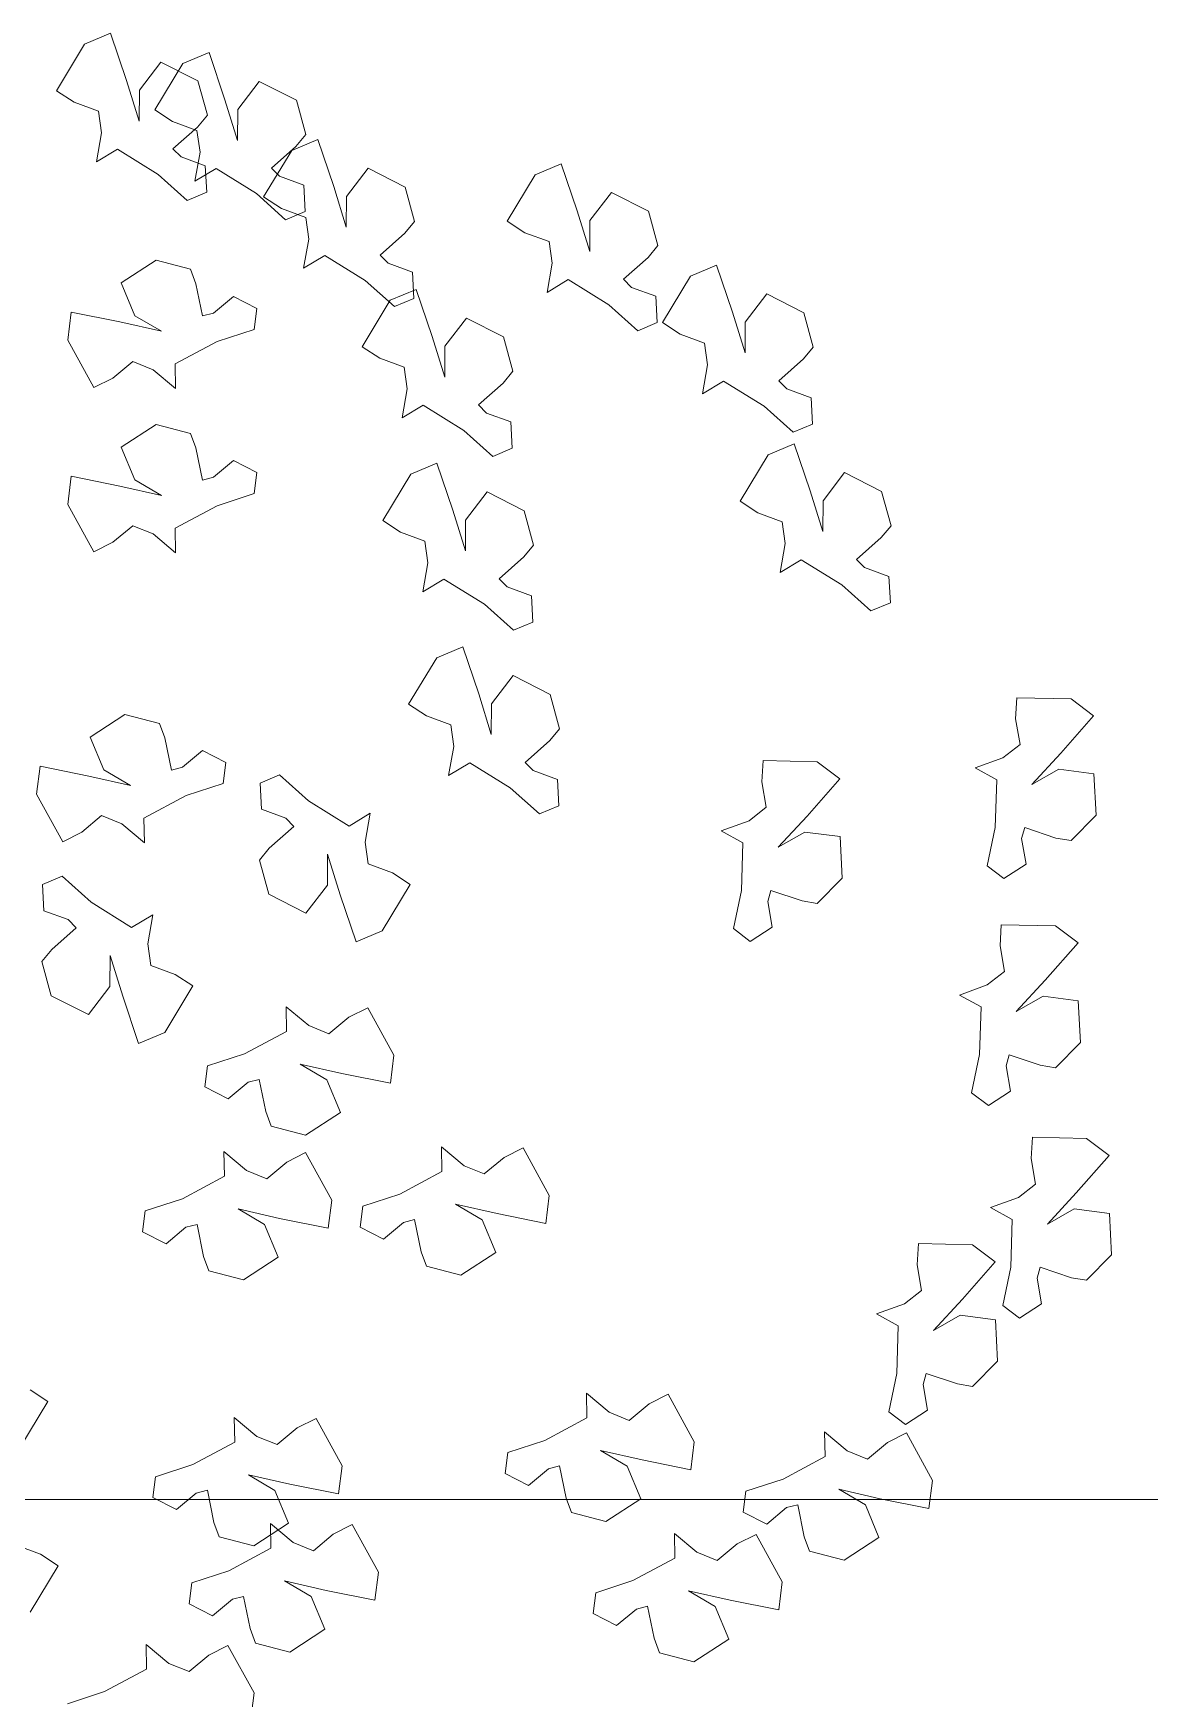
# Model space of a CAD drawing. Header units: millimetres. Extents: x 2016.56 to 2021.8, y 13721.83 to 13722.48.
# Drawn here: x 2017.852 to 2017.8577, y 13722.04993 to 13722.05842 of the extents above; entities that cross this region are included whole.
import ezdxf

# ---------------------------------------------------------------- set-up
doc = ezdxf.new("R2010")
doc.units = ezdxf.units.MM
doc.layers.get('0').update_dxf_attribs({"lineweight": 20})
doc.layers.add('DH', color=7, linetype='Continuous', lineweight=20)

msp = doc.modelspace()

# ---------------------------------------------------------------- linework, layer by layer
for p, q in [((2017.8522659, 13722.0583652), (2017.8521227, 13722.0581286)), ((2017.8523988, 13722.0584212), (2017.8522659, 13722.0583652)), ((2017.8524797, 13722.0581812), (2017.8523988, 13722.0584212)), ((2017.8526548, 13722.0582747), (2017.8525453, 13722.0581311)), ((2017.8527676, 13722.0582668), (2017.8526245, 13722.0580302)), ((2017.8528442, 13722.0581785), (2017.8526548, 13722.0582747)), ((2017.8529006, 13722.0583228), (2017.8527676, 13722.0582668)), ((2017.8529815, 13722.0580827), (2017.8529006, 13722.0583228)), ((2017.8525442, 13722.0579737), (2017.8524797, 13722.0581812)), ((2017.8528922, 13722.0580036), (2017.8528442, 13722.0581785)), ((2017.8531566, 13722.0581762), (2017.853047, 13722.0580327)), ((2017.8533459, 13722.0580801), (2017.8531566, 13722.0581762)), ((2017.8521227, 13722.0581286), (2017.8522133, 13722.0580694)), ((2017.8525453, 13722.0581311), (2017.8525442, 13722.0579737)), ((2017.8522133, 13722.0580694), (2017.8523373, 13722.0580238)), ((2017.8523373, 13722.0580238), (2017.8523528, 13722.0579132)), ((2017.8526245, 13722.0580302), (2017.852715, 13722.057971)), ((2017.8528422, 13722.057943), (2017.8528922, 13722.0580036)), ((2017.8530459, 13722.0578752), (2017.8529815, 13722.0580827)), ((2017.853047, 13722.0580327), (2017.8530459, 13722.0578752)), ((2017.853394, 13722.0579052), (2017.8533459, 13722.0580801)), ((2017.852715, 13722.057971), (2017.852839, 13722.0579254)), ((2017.8527167, 13722.0578319), (2017.8528422, 13722.057943)), ((2017.852839, 13722.0579254), (2017.8528546, 13722.0578148)), ((2017.8523528, 13722.0579132), (2017.8523267, 13722.057765)), ((2017.8532185, 13722.0577335), (2017.8533439, 13722.0578446)), ((2017.853455, 13722.0578793), (2017.8533221, 13722.0578234)), ((2017.8533439, 13722.0578446), (2017.853394, 13722.0579052)), ((2017.853536, 13722.0576393), (2017.853455, 13722.0578793)), ((2017.8523267, 13722.057765), (2017.8524346, 13722.0578301)), ((2017.8524346, 13722.0578301), (2017.8526411, 13722.0577018)), ((2017.8527576, 13722.0577903), (2017.8527167, 13722.0578319)), ((2017.8528816, 13722.0577447), (2017.8527576, 13722.0577903)), ((2017.8528546, 13722.0578148), (2017.8528285, 13722.0576665)), ((2017.8533221, 13722.0578234), (2017.853179, 13722.0575868)), ((2017.8546961, 13722.0577561), (2017.8545632, 13722.0577001)), ((2017.854777, 13722.057516), (2017.8546961, 13722.0577561)), ((2017.8526411, 13722.0577018), (2017.8527892, 13722.057569)), ((2017.8528285, 13722.0576665), (2017.8529364, 13722.0577317)), ((2017.8528886, 13722.0576108), (2017.8528816, 13722.0577447)), ((2017.8529364, 13722.0577317), (2017.8531429, 13722.0576034)), ((2017.8532594, 13722.0576919), (2017.8532185, 13722.0577335)), ((2017.8533834, 13722.0576463), (2017.8532594, 13722.0576919)), ((2017.8537111, 13722.0577328), (2017.8536015, 13722.0575893)), ((2017.8539004, 13722.0576367), (2017.8537111, 13722.0577328)), ((2017.8545632, 13722.0577001), (2017.85442, 13722.0574635)), ((2017.8527892, 13722.057569), (2017.8528886, 13722.0576108)), ((2017.8531429, 13722.0576034), (2017.853291, 13722.0574706)), ((2017.853179, 13722.0575868), (2017.8532695, 13722.0575275)), ((2017.8533904, 13722.0575124), (2017.8533834, 13722.0576463)), ((2017.8536004, 13722.0574318), (2017.853536, 13722.0576393)), ((2017.8536015, 13722.0575893), (2017.8536004, 13722.0574318)), ((2017.8539485, 13722.0574617), (2017.8539004, 13722.0576367)), ((2017.8549522, 13722.0576095), (2017.8548426, 13722.057466)), ((2017.8551415, 13722.0575134), (2017.8549522, 13722.0576095)), ((2017.8532695, 13722.0575275), (2017.8533935, 13722.0574819)), ((2017.853291, 13722.0574706), (2017.8533904, 13722.0575124)), ((2017.8548415, 13722.0573085), (2017.854777, 13722.057516)), ((2017.8551896, 13722.0573384), (2017.8551415, 13722.0575134)), ((2017.8533935, 13722.0574819), (2017.8534091, 13722.0573714)), ((2017.8538984, 13722.0574012), (2017.8539485, 13722.0574617)), ((2017.85442, 13722.0574635), (2017.8545106, 13722.0574042)), ((2017.8548426, 13722.057466), (2017.8548415, 13722.0573085)), ((2017.8534091, 13722.0573714), (2017.853383, 13722.0572231)), ((2017.853773, 13722.05729), (2017.8538984, 13722.0574012)), ((2017.8545106, 13722.0574042), (2017.8546346, 13722.0573587)), ((2017.8546346, 13722.0573587), (2017.8546501, 13722.0572481)), ((2017.8551395, 13722.0572779), (2017.8551896, 13722.0573384)), ((2017.8526307, 13722.0572635), (2017.8524528, 13722.0571476)), ((2017.8528063, 13722.0572176), (2017.8526307, 13722.0572635)), ((2017.853383, 13722.0572231), (2017.8534909, 13722.0572883)), ((2017.8534909, 13722.0572883), (2017.8536974, 13722.0571599)), ((2017.8538139, 13722.0572485), (2017.853773, 13722.05729)), ((2017.8539379, 13722.0572029), (2017.8538139, 13722.0572485)), ((2017.8546501, 13722.0572481), (2017.854624, 13722.0570998)), ((2017.8550141, 13722.0571667), (2017.8551395, 13722.0572779)), ((2017.8554882, 13722.0572385), (2017.8553552, 13722.0571825)), ((2017.8555691, 13722.0569985), (2017.8554882, 13722.0572385)), ((2017.8528337, 13722.057144), (2017.8528063, 13722.0572176)), ((2017.8536974, 13722.0571599), (2017.8538455, 13722.0570271)), ((2017.8539448, 13722.057069), (2017.8539379, 13722.0572029)), ((2017.854624, 13722.0570998), (2017.854732, 13722.057165)), ((2017.854732, 13722.057165), (2017.8549385, 13722.0570366)), ((2017.855055, 13722.0571252), (2017.8550141, 13722.0571667)), ((2017.8553552, 13722.0571825), (2017.8552121, 13722.0569459)), ((2017.8524528, 13722.0571476), (2017.8525223, 13722.0569809)), ((2017.8528672, 13722.0569798), (2017.8528337, 13722.057144)), ((2017.8530251, 13722.0570791), (2017.8529237, 13722.0569945)), ((2017.8531446, 13722.0570181), (2017.8530251, 13722.0570791)), ((2017.8539568, 13722.0571152), (2017.8538239, 13722.0570592)), ((2017.8538455, 13722.0570271), (2017.8539448, 13722.057069)), ((2017.8540377, 13722.0568752), (2017.8539568, 13722.0571152)), ((2017.855179, 13722.0570796), (2017.855055, 13722.0571252)), ((2017.8551859, 13722.0569457), (2017.855179, 13722.0570796)), ((2017.8557442, 13722.057092), (2017.8556346, 13722.0569485)), ((2017.8559336, 13722.0569959), (2017.8557442, 13722.057092)), ((2017.8521979, 13722.0569991), (2017.8521799, 13722.056856)), ((2017.8524462, 13722.0569492), (2017.8521979, 13722.0569991)), ((2017.8529237, 13722.0569945), (2017.8528672, 13722.0569798)), ((2017.8531311, 13722.0569112), (2017.8531446, 13722.0570181)), ((2017.8538239, 13722.0570592), (2017.8536807, 13722.0568226)), ((2017.8549385, 13722.0570366), (2017.8550866, 13722.0569038)), ((2017.8556336, 13722.056791), (2017.8555691, 13722.0569985)), ((2017.8559816, 13722.0568209), (2017.8559336, 13722.0569959)), ((2017.8526581, 13722.0569013), (2017.8524462, 13722.0569492)), ((2017.8525223, 13722.0569809), (2017.8526581, 13722.0569013)), ((2017.8529421, 13722.0568493), (2017.8531311, 13722.0569112)), ((2017.8542128, 13722.0569687), (2017.8541033, 13722.0568252)), ((2017.8544022, 13722.0568726), (2017.8542128, 13722.0569687)), ((2017.8550866, 13722.0569038), (2017.8551859, 13722.0569457)), ((2017.8552121, 13722.0569459), (2017.8553027, 13722.0568867)), ((2017.8556346, 13722.0569485), (2017.8556336, 13722.056791)), ((2017.8521799, 13722.056856), (2017.8523132, 13722.0566137)), ((2017.8527277, 13722.0567346), (2017.8529421, 13722.0568493)), ((2017.8536807, 13722.0568226), (2017.8537713, 13722.0567634)), ((2017.8541022, 13722.0566677), (2017.8540377, 13722.0568752)), ((2017.8541033, 13722.0568252), (2017.8541022, 13722.0566677)), ((2017.8544502, 13722.0566976), (2017.8544022, 13722.0568726)), ((2017.8553027, 13722.0568867), (2017.8554267, 13722.0568411)), ((2017.8554267, 13722.0568411), (2017.8554422, 13722.0567306)), ((2017.8559316, 13722.0567604), (2017.8559816, 13722.0568209)), ((2017.8524098, 13722.0566626), (2017.8525113, 13722.0567472)), ((2017.8525113, 13722.0567472), (2017.8526148, 13722.0567053)), ((2017.8527301, 13722.0566086), (2017.8527277, 13722.0567346)), ((2017.8537713, 13722.0567634), (2017.8538953, 13722.0567178)), ((2017.8554422, 13722.0567306), (2017.8554161, 13722.0565823)), ((2017.8558061, 13722.0566492), (2017.8559316, 13722.0567604)), ((2017.8523132, 13722.0566137), (2017.8524098, 13722.0566626)), ((2017.8526148, 13722.0567053), (2017.8527301, 13722.0566086)), ((2017.8538953, 13722.0567178), (2017.8539108, 13722.0566073)), ((2017.8544002, 13722.0566371), (2017.8544502, 13722.0566976)), ((2017.8554161, 13722.0565823), (2017.855524, 13722.0566475)), ((2017.855524, 13722.0566475), (2017.8557305, 13722.0565191)), ((2017.855847, 13722.0566077), (2017.8558061, 13722.0566492)), ((2017.8539108, 13722.0566073), (2017.8538847, 13722.056459)), ((2017.8542748, 13722.0565259), (2017.8544002, 13722.0566371)), ((2017.855971, 13722.0565621), (2017.855847, 13722.0566077)), ((2017.855978, 13722.0564282), (2017.855971, 13722.0565621)), ((2017.8538847, 13722.056459), (2017.8539926, 13722.0565242)), ((2017.8539926, 13722.0565242), (2017.8541992, 13722.0563958)), ((2017.8543157, 13722.0564844), (2017.8542748, 13722.0565259)), ((2017.8544397, 13722.0564388), (2017.8543157, 13722.0564844)), ((2017.8557305, 13722.0565191), (2017.8558786, 13722.0563863)), ((2017.8526307, 13722.0564259), (2017.8524528, 13722.0563099)), ((2017.8528063, 13722.05638), (2017.8526307, 13722.0564259)), ((2017.8541992, 13722.0563958), (2017.8543473, 13722.056263)), ((2017.8544466, 13722.0563049), (2017.8544397, 13722.0564388)), ((2017.8558786, 13722.0563863), (2017.855978, 13722.0564282)), ((2017.8524528, 13722.0563099), (2017.8525223, 13722.0561433)), ((2017.8528337, 13722.0563064), (2017.8528063, 13722.05638)), ((2017.8528672, 13722.0561422), (2017.8528337, 13722.0563064)), ((2017.8543473, 13722.056263), (2017.8544466, 13722.0563049)), ((2017.8558845, 13722.0563268), (2017.8557516, 13722.0562708)), ((2017.8559654, 13722.0560868), (2017.8558845, 13722.0563268)), ((2017.8530251, 13722.0562414), (2017.8529237, 13722.0561568)), ((2017.8531446, 13722.0561805), (2017.8530251, 13722.0562414)), ((2017.8540623, 13722.0562284), (2017.8539293, 13722.0561724)), ((2017.8541432, 13722.0559883), (2017.8540623, 13722.0562284)), ((2017.8557516, 13722.0562708), (2017.8556084, 13722.0560342)), ((2017.8521979, 13722.0561615), (2017.8521799, 13722.0560184)), ((2017.8524462, 13722.0561115), (2017.8521979, 13722.0561615)), ((2017.8525223, 13722.0561433), (2017.8526581, 13722.0560636)), ((2017.8529237, 13722.0561568), (2017.8528672, 13722.0561422)), ((2017.8531311, 13722.0560735), (2017.8531446, 13722.0561805)), ((2017.8539293, 13722.0561724), (2017.8537862, 13722.0559358)), ((2017.8561405, 13722.0561803), (2017.856031, 13722.0560367)), ((2017.8563299, 13722.0560841), (2017.8561405, 13722.0561803)), ((2017.8526581, 13722.0560636), (2017.8524462, 13722.0561115)), ((2017.8529421, 13722.0560117), (2017.8531311, 13722.0560735)), ((2017.8543183, 13722.0560818), (2017.8542087, 13722.0559383)), ((2017.8545077, 13722.0559857), (2017.8543183, 13722.0560818)), ((2017.8560299, 13722.0558793), (2017.8559654, 13722.0560868)), ((2017.8563779, 13722.0559092), (2017.8563299, 13722.0560841)), ((2017.8521799, 13722.0560184), (2017.8523132, 13722.0557761)), ((2017.8527277, 13722.055897), (2017.8529421, 13722.0560117)), ((2017.8542076, 13722.0557808), (2017.8541432, 13722.0559883)), ((2017.8545557, 13722.0558108), (2017.8545077, 13722.0559857)), ((2017.8556084, 13722.0560342), (2017.855699, 13722.055975)), ((2017.855699, 13722.055975), (2017.855823, 13722.0559294)), ((2017.856031, 13722.0560367), (2017.8560299, 13722.0558793)), ((2017.8524098, 13722.0558249), (2017.8525113, 13722.0559095)), ((2017.8525113, 13722.0559095), (2017.8526148, 13722.0558677)), ((2017.8527301, 13722.0557709), (2017.8527277, 13722.055897)), ((2017.8537862, 13722.0559358), (2017.8538768, 13722.0558766)), ((2017.8542087, 13722.0559383), (2017.8542076, 13722.0557808)), ((2017.855823, 13722.0559294), (2017.8558385, 13722.0558188)), ((2017.8563279, 13722.0558486), (2017.8563779, 13722.0559092)), ((2017.8523132, 13722.0557761), (2017.8524098, 13722.0558249)), ((2017.8526148, 13722.0558677), (2017.8527301, 13722.0557709)), ((2017.8538768, 13722.0558766), (2017.8540007, 13722.055831)), ((2017.8540007, 13722.055831), (2017.8540163, 13722.0557204)), ((2017.8545057, 13722.0557502), (2017.8545557, 13722.0558108)), ((2017.8558385, 13722.0558188), (2017.8558124, 13722.0556706)), ((2017.8562024, 13722.0557375), (2017.8563279, 13722.0558486)), ((2017.8540163, 13722.0557204), (2017.8539902, 13722.0555721)), ((2017.8543802, 13722.0556391), (2017.8545057, 13722.0557502)), ((2017.8558124, 13722.0556706), (2017.8559203, 13722.0557358)), ((2017.8559203, 13722.0557358), (2017.8561268, 13722.0556074)), ((2017.8562434, 13722.0556959), (2017.8562024, 13722.0557375)), ((2017.8539902, 13722.0555721), (2017.8540981, 13722.0556373)), ((2017.8540981, 13722.0556373), (2017.8543046, 13722.055509)), ((2017.8544211, 13722.0555975), (2017.8543802, 13722.0556391)), ((2017.8563673, 13722.0556504), (2017.8562434, 13722.0556959)), ((2017.8563743, 13722.0555164), (2017.8563673, 13722.0556504)), ((2017.8545451, 13722.0555519), (2017.8544211, 13722.0555975)), ((2017.8545521, 13722.055418), (2017.8545451, 13722.0555519)), ((2017.8561268, 13722.0556074), (2017.856275, 13722.0554746)), ((2017.8543046, 13722.055509), (2017.8544527, 13722.0553762)), ((2017.856275, 13722.0554746), (2017.8563743, 13722.0555164)), ((2017.8544527, 13722.0553762), (2017.8545521, 13722.055418)), ((2017.8541944, 13722.0552918), (2017.8540614, 13722.0552358)), ((2017.8542753, 13722.0550517), (2017.8541944, 13722.0552918)), ((2017.8540614, 13722.0552358), (2017.8539183, 13722.0549992)), ((2017.8544504, 13722.0551452), (2017.8543408, 13722.0550017)), ((2017.8546398, 13722.0550491), (2017.8544504, 13722.0551452)), ((2017.8543397, 13722.0548442), (2017.8542753, 13722.0550517)), ((2017.8546878, 13722.0548742), (2017.8546398, 13722.0550491)), ((2017.8570192, 13722.0550323), (2017.8570132, 13722.0549242)), ((2017.8572957, 13722.0550266), (2017.8570192, 13722.0550323)), ((2017.852472, 13722.0549469), (2017.852294, 13722.0548309)), ((2017.8526475, 13722.054901), (2017.852472, 13722.0549469)), ((2017.8539183, 13722.0549992), (2017.8540089, 13722.0549399)), ((2017.8543408, 13722.0550017), (2017.8543397, 13722.0548442)), ((2017.8574107, 13722.0549395), (2017.8572957, 13722.0550266)), ((2017.8526749, 13722.0548274), (2017.8526475, 13722.054901)), ((2017.8540089, 13722.0549399), (2017.8541329, 13722.0548944)), ((2017.8541329, 13722.0548944), (2017.8541484, 13722.0547838)), ((2017.8546378, 13722.0548136), (2017.8546878, 13722.0548742)), ((2017.8570132, 13722.0549242), (2017.8570358, 13722.0547941)), ((2017.8572433, 13722.0547494), (2017.8574107, 13722.0549395)), ((2017.852294, 13722.0548309), (2017.8523636, 13722.0546643)), ((2017.8527085, 13722.0546632), (2017.8526749, 13722.0548274)), ((2017.8541484, 13722.0547838), (2017.8541223, 13722.0546355)), ((2017.8545123, 13722.0547024), (2017.8546378, 13722.0548136)), ((2017.8570358, 13722.0547941), (2017.8569478, 13722.0547253)), ((2017.8528664, 13722.0547624), (2017.8527649, 13722.0546778)), ((2017.8529858, 13722.0547015), (2017.8528664, 13722.0547624)), ((2017.8529724, 13722.0545945), (2017.8529858, 13722.0547015)), ((2017.8541223, 13722.0546355), (2017.8542302, 13722.0547007)), ((2017.8542302, 13722.0547007), (2017.8544367, 13722.0545724)), ((2017.8545532, 13722.0546609), (2017.8545123, 13722.0547024)), ((2017.8557254, 13722.0547116), (2017.8557194, 13722.0546035)), ((2017.8560019, 13722.0547059), (2017.8557254, 13722.0547116)), ((2017.8561169, 13722.0546188), (2017.8560019, 13722.0547059)), ((2017.8569478, 13722.0547253), (2017.8568063, 13722.0546738)), ((2017.8570958, 13722.0545898), (2017.8572433, 13722.0547494)), ((2017.8520391, 13722.0546825), (2017.8520211, 13722.0545394)), ((2017.8522875, 13722.0546325), (2017.8520391, 13722.0546825)), ((2017.8524994, 13722.0545846), (2017.8522875, 13722.0546325)), ((2017.8523636, 13722.0546643), (2017.8524994, 13722.0545846)), ((2017.8527649, 13722.0546778), (2017.8527085, 13722.0546632)), ((2017.8532602, 13722.0546388), (2017.8531609, 13722.054597)), ((2017.8534083, 13722.054506), (2017.8532602, 13722.0546388)), ((2017.8546772, 13722.0546153), (2017.8545532, 13722.0546609)), ((2017.8546842, 13722.0544814), (2017.8546772, 13722.0546153)), ((2017.8559494, 13722.0544287), (2017.8561169, 13722.0546188)), ((2017.8568063, 13722.0546738), (2017.8569167, 13722.0546129)), ((2017.8569167, 13722.0546129), (2017.8569088, 13722.0543699)), ((2017.8572327, 13722.0546676), (2017.8570958, 13722.0545898)), ((2017.8574118, 13722.0546445), (2017.8572327, 13722.0546676)), ((2017.8574232, 13722.0544324), (2017.8574118, 13722.0546445)), ((2017.8520211, 13722.0545394), (2017.8521545, 13722.0542971)), ((2017.8525689, 13722.054418), (2017.8527833, 13722.0545327)), ((2017.8527833, 13722.0545327), (2017.8529724, 13722.0545945)), ((2017.8531609, 13722.054597), (2017.8531678, 13722.0544631)), ((2017.8544367, 13722.0545724), (2017.8545848, 13722.0544396)), ((2017.8557194, 13722.0546035), (2017.855742, 13722.0544734)), ((2017.8531678, 13722.0544631), (2017.8532918, 13722.0544175)), ((2017.8536148, 13722.0543777), (2017.8534083, 13722.054506)), ((2017.8537228, 13722.0544429), (2017.8536148, 13722.0543777)), ((2017.8536966, 13722.0542946), (2017.8537228, 13722.0544429)), ((2017.8545848, 13722.0544396), (2017.8546842, 13722.0544814)), ((2017.855742, 13722.0544734), (2017.855654, 13722.0544046)), ((2017.8522511, 13722.0543459), (2017.8523525, 13722.0544305)), ((2017.8523525, 13722.0544305), (2017.852456, 13722.0543887)), ((2017.852456, 13722.0543887), (2017.8525714, 13722.0542919)), ((2017.8525714, 13722.0542919), (2017.8525689, 13722.054418)), ((2017.8533327, 13722.0543759), (2017.8532073, 13722.0542648)), ((2017.8532918, 13722.0544175), (2017.8533327, 13722.0543759)), ((2017.855654, 13722.0544046), (2017.8555125, 13722.0543531)), ((2017.8555125, 13722.0543531), (2017.8556229, 13722.0542923)), ((2017.855802, 13722.0542691), (2017.8559494, 13722.0544287)), ((2017.8569088, 13722.0543699), (2017.8568679, 13722.0541752)), ((2017.8570438, 13722.0543133), (2017.8570593, 13722.0543695)), ((2017.8570593, 13722.0543695), (2017.8572183, 13722.0543164)), ((2017.8572957, 13722.0543034), (2017.8574232, 13722.0544324)), ((2017.8521545, 13722.0542971), (2017.8522511, 13722.0543459)), ((2017.8537122, 13722.054184), (2017.8536966, 13722.0542946)), ((2017.8556229, 13722.0542923), (2017.855615, 13722.0540492)), ((2017.8559389, 13722.0543469), (2017.855802, 13722.0542691)), ((2017.856118, 13722.0543238), (2017.8559389, 13722.0543469)), ((2017.8561294, 13722.0541118), (2017.856118, 13722.0543238)), ((2017.8570663, 13722.0541831), (2017.8570438, 13722.0543133)), ((2017.8572183, 13722.0543164), (2017.8572957, 13722.0543034)), ((2017.8532073, 13722.0542648), (2017.8531572, 13722.0542042)), ((2017.8531572, 13722.0542042), (2017.8532053, 13722.0540293)), ((2017.8535042, 13722.0540767), (2017.8535053, 13722.0542341)), ((2017.8535053, 13722.0542341), (2017.8535698, 13722.0540267)), ((2017.8538362, 13722.0541384), (2017.8537122, 13722.054184)), ((2017.8569538, 13722.0541101), (2017.8570663, 13722.0541831)), ((2017.8521512, 13722.0541213), (2017.8520519, 13722.0540795)), ((2017.8522993, 13722.0539885), (2017.8521512, 13722.0541213)), ((2017.8539267, 13722.0540792), (2017.8538362, 13722.0541384)), ((2017.8560019, 13722.0539827), (2017.8561294, 13722.0541118)), ((2017.8568679, 13722.0541752), (2017.8569538, 13722.0541101)), ((2017.8520519, 13722.0540795), (2017.8520588, 13722.0539456)), ((2017.8532053, 13722.0540293), (2017.8533946, 13722.0539332)), ((2017.8533946, 13722.0539332), (2017.8535042, 13722.0540767)), ((2017.8535698, 13722.0540267), (2017.8536507, 13722.0537866)), ((2017.8537836, 13722.0538426), (2017.8539267, 13722.0540792)), ((2017.855615, 13722.0540492), (2017.8555741, 13722.0538546)), ((2017.8557499, 13722.0539926), (2017.8557655, 13722.0540488)), ((2017.8557655, 13722.0540488), (2017.8559245, 13722.0539957)), ((2017.8520588, 13722.0539456), (2017.8521828, 13722.0539)), ((2017.8525059, 13722.0538602), (2017.8522993, 13722.0539885)), ((2017.8557725, 13722.0538624), (2017.8557499, 13722.0539926)), ((2017.8559245, 13722.0539957), (2017.8560019, 13722.0539827)), ((2017.8522237, 13722.0538584), (2017.8520983, 13722.0537473)), ((2017.8521828, 13722.0539), (2017.8522237, 13722.0538584)), ((2017.8526138, 13722.0539253), (2017.8525059, 13722.0538602)), ((2017.8525877, 13722.0537771), (2017.8526138, 13722.0539253)), ((2017.8536507, 13722.0537866), (2017.8537836, 13722.0538426)), ((2017.8555741, 13722.0538546), (2017.85566, 13722.0537894)), ((2017.85566, 13722.0537894), (2017.8557725, 13722.0538624)), ((2017.8569399, 13722.053874), (2017.8569339, 13722.0537659)), ((2017.8572163, 13722.0538683), (2017.8569399, 13722.053874)), ((2017.8573313, 13722.0537812), (2017.8572163, 13722.0538683)), ((2017.8526032, 13722.0536665), (2017.8525877, 13722.0537771)), ((2017.8569339, 13722.0537659), (2017.8569564, 13722.0536357)), ((2017.8571639, 13722.0535911), (2017.8573313, 13722.0537812)), ((2017.8520983, 13722.0537473), (2017.8520482, 13722.0536867)), ((2017.8520482, 13722.0536867), (2017.8520963, 13722.0535118)), ((2017.8523952, 13722.0535592), (2017.8523963, 13722.0537166)), ((2017.8523963, 13722.0537166), (2017.8524608, 13722.0535091)), ((2017.8527272, 13722.0536209), (2017.8526032, 13722.0536665)), ((2017.8528178, 13722.0535617), (2017.8527272, 13722.0536209)), ((2017.8569564, 13722.0536357), (2017.8568684, 13722.053567)), ((2017.8570164, 13722.0534315), (2017.8571639, 13722.0535911)), ((2017.8520963, 13722.0535118), (2017.8522857, 13722.0534157)), ((2017.8522857, 13722.0534157), (2017.8523952, 13722.0535592)), ((2017.8524608, 13722.0535091), (2017.8525417, 13722.0532691)), ((2017.8526746, 13722.0533251), (2017.8528178, 13722.0535617)), ((2017.8568684, 13722.053567), (2017.8567269, 13722.0535155)), ((2017.8567269, 13722.0535155), (2017.8568373, 13722.0534546)), ((2017.8571533, 13722.0535093), (2017.8570164, 13722.0534315)), ((2017.8573324, 13722.0534862), (2017.8571533, 13722.0535093)), ((2017.8532932, 13722.0534562), (2017.8532957, 13722.0533301)), ((2017.8534086, 13722.0533594), (2017.8532932, 13722.0534562)), ((2017.8537101, 13722.053451), (2017.8536136, 13722.0534022)), ((2017.8538435, 13722.0532087), (2017.8537101, 13722.053451)), ((2017.8568373, 13722.0534546), (2017.8568295, 13722.0532116)), ((2017.8573438, 13722.0532741), (2017.8573324, 13722.0534862)), ((2017.8535121, 13722.0533176), (2017.8534086, 13722.0533594)), ((2017.8536136, 13722.0534022), (2017.8535121, 13722.0533176)), ((2017.8525417, 13722.0532691), (2017.8526746, 13722.0533251)), ((2017.8532957, 13722.0533301), (2017.8530813, 13722.0532154)), ((2017.8572164, 13722.053145), (2017.8573438, 13722.0532741)), ((2017.8530813, 13722.0532154), (2017.8528922, 13722.0531536)), ((2017.8533652, 13722.0531635), (2017.8535772, 13722.0531156)), ((2017.8535011, 13722.0530838), (2017.8533652, 13722.0531635)), ((2017.8538255, 13722.0530656), (2017.8538435, 13722.0532087)), ((2017.8568295, 13722.0532116), (2017.8567885, 13722.0530169)), ((2017.8569644, 13722.0531549), (2017.8569799, 13722.0532111)), ((2017.8569799, 13722.0532111), (2017.8571389, 13722.0531581)), ((2017.8528922, 13722.0531536), (2017.8528788, 13722.0530466)), ((2017.8530997, 13722.0530703), (2017.8531561, 13722.0530849)), ((2017.8531561, 13722.0530849), (2017.8531897, 13722.0529207)), ((2017.8535706, 13722.0529172), (2017.8535011, 13722.0530838)), ((2017.8535772, 13722.0531156), (2017.8538255, 13722.0530656)), ((2017.8569869, 13722.0530248), (2017.8569644, 13722.0531549)), ((2017.8571389, 13722.0531581), (2017.8572164, 13722.053145)), ((2017.8528788, 13722.0530466), (2017.8529982, 13722.0529857)), ((2017.8529982, 13722.0529857), (2017.8530997, 13722.0530703)), ((2017.8567885, 13722.0530169), (2017.8568744, 13722.0529518)), ((2017.8568744, 13722.0529518), (2017.8569869, 13722.0530248)), ((2017.8531897, 13722.0529207), (2017.8532171, 13722.0528471)), ((2017.8533926, 13722.0528012), (2017.8535706, 13722.0529172)), ((2017.8532171, 13722.0528471), (2017.8533926, 13722.0528012)), ((2017.8540853, 13722.0527413), (2017.8540878, 13722.0526152)), ((2017.8542006, 13722.0526445), (2017.8540853, 13722.0527413)), ((2017.8570986, 13722.0527897), (2017.8570926, 13722.0526817)), ((2017.8573751, 13722.052784), (2017.8570986, 13722.0527897)), ((2017.8574901, 13722.0526969), (2017.8573751, 13722.052784)), ((2017.8529763, 13722.0527169), (2017.8529788, 13722.0525909)), ((2017.8530916, 13722.0526202), (2017.8529763, 13722.0527169)), ((2017.8532966, 13722.052663), (2017.8531952, 13722.0525784)), ((2017.8533932, 13722.0527118), (2017.8532966, 13722.052663)), ((2017.8535265, 13722.0524695), (2017.8533932, 13722.0527118)), ((2017.8544056, 13722.0526873), (2017.8543041, 13722.0526027)), ((2017.8545022, 13722.0527361), (2017.8544056, 13722.0526873)), ((2017.8546355, 13722.0524938), (2017.8545022, 13722.0527361)), ((2017.8570926, 13722.0526817), (2017.8571151, 13722.0525515)), ((2017.8573226, 13722.0525068), (2017.8574901, 13722.0526969)), ((2017.8529788, 13722.0525909), (2017.8527644, 13722.0524762)), ((2017.8531952, 13722.0525784), (2017.8530916, 13722.0526202)), ((2017.8540878, 13722.0526152), (2017.8538733, 13722.0525005)), ((2017.8543041, 13722.0526027), (2017.8542006, 13722.0526445)), ((2017.8538733, 13722.0525005), (2017.8536843, 13722.0524387)), ((2017.8546175, 13722.0523507), (2017.8546355, 13722.0524938)), ((2017.8570272, 13722.0524828), (2017.8568857, 13722.0524312)), ((2017.8571151, 13722.0525515), (2017.8570272, 13722.0524828)), ((2017.8571752, 13722.0523472), (2017.8573226, 13722.0525068)), ((2017.8525753, 13722.0524143), (2017.8525619, 13722.0523074)), ((2017.8527644, 13722.0524762), (2017.8525753, 13722.0524143)), ((2017.8530483, 13722.0524243), (2017.8532602, 13722.0523763)), ((2017.8531841, 13722.0523446), (2017.8530483, 13722.0524243)), ((2017.8535086, 13722.0523264), (2017.8535265, 13722.0524695)), ((2017.8536843, 13722.0524387), (2017.8536708, 13722.0523317)), ((2017.8541573, 13722.0524486), (2017.8543692, 13722.0524007)), ((2017.8542931, 13722.0523689), (2017.8541573, 13722.0524486)), ((2017.8543692, 13722.0524007), (2017.8546175, 13722.0523507)), ((2017.8568857, 13722.0524312), (2017.8569961, 13722.0523704)), ((2017.8573121, 13722.052425), (2017.8571752, 13722.0523472)), ((2017.8574912, 13722.0524019), (2017.8573121, 13722.052425)), ((2017.8575026, 13722.0521899), (2017.8574912, 13722.0524019)), ((2017.8526813, 13722.0522465), (2017.8527828, 13722.052331)), ((2017.8527828, 13722.052331), (2017.8528392, 13722.0523457)), ((2017.8528392, 13722.0523457), (2017.8528728, 13722.0521815)), ((2017.8532536, 13722.0521779), (2017.8531841, 13722.0523446)), ((2017.8532602, 13722.0523763), (2017.8535086, 13722.0523264)), ((2017.8536708, 13722.0523317), (2017.8537903, 13722.0522708)), ((2017.8537903, 13722.0522708), (2017.8538918, 13722.0523554)), ((2017.8538918, 13722.0523554), (2017.8539482, 13722.05237)), ((2017.8539482, 13722.05237), (2017.8539818, 13722.0522058)), ((2017.8543626, 13722.0522023), (2017.8542931, 13722.0523689)), ((2017.8569961, 13722.0523704), (2017.8569882, 13722.0521273)), ((2017.8525619, 13722.0523074), (2017.8526813, 13722.0522465)), ((2017.8565175, 13722.0522473), (2017.8565115, 13722.0521393)), ((2017.856794, 13722.0522416), (2017.8565175, 13722.0522473)), ((2017.8569089, 13722.0521545), (2017.856794, 13722.0522416)), ((2017.8528728, 13722.0521815), (2017.8529002, 13722.0521079)), ((2017.8530757, 13722.052062), (2017.8532536, 13722.0521779)), ((2017.8539818, 13722.0522058), (2017.8540092, 13722.0521322)), ((2017.8541847, 13722.0520863), (2017.8543626, 13722.0522023)), ((2017.8567415, 13722.0519644), (2017.8569089, 13722.0521545)), ((2017.8573751, 13722.0520608), (2017.8575026, 13722.0521899)), ((2017.8529002, 13722.0521079), (2017.8530757, 13722.052062)), ((2017.8540092, 13722.0521322), (2017.8541847, 13722.0520863)), ((2017.8565115, 13722.0521393), (2017.856534, 13722.0520091)), ((2017.8569882, 13722.0521273), (2017.8569473, 13722.0519327)), ((2017.8571231, 13722.0520707), (2017.8571387, 13722.0521269)), ((2017.8571457, 13722.0519405), (2017.8571231, 13722.0520707)), ((2017.8571387, 13722.0521269), (2017.8572977, 13722.0520738)), ((2017.8572977, 13722.0520738), (2017.8573751, 13722.0520608)), ((2017.856534, 13722.0520091), (2017.856446, 13722.0519404)), ((2017.856446, 13722.0519404), (2017.8563046, 13722.0518888)), ((2017.8563046, 13722.0518888), (2017.856415, 13722.051828)), ((2017.856594, 13722.0518049), (2017.8567415, 13722.0519644)), ((2017.8569473, 13722.0519327), (2017.8570332, 13722.0518676)), ((2017.8570332, 13722.0518676), (2017.8571457, 13722.0519405)), ((2017.856415, 13722.051828), (2017.8564071, 13722.0515849)), ((2017.8567309, 13722.0518826), (2017.856594, 13722.0518049)), ((2017.85691, 13722.0518595), (2017.8567309, 13722.0518826)), ((2017.8569215, 13722.0516475), (2017.85691, 13722.0518595)), ((2017.856794, 13722.0515184), (2017.8569215, 13722.0516475)), ((2017.8564071, 13722.0515849), (2017.8563661, 13722.0513903)), ((2017.856542, 13722.0515283), (2017.8565575, 13722.0515845)), ((2017.8565575, 13722.0515845), (2017.8567165, 13722.0515315)), ((2017.8520784, 13722.0514424), (2017.8519879, 13722.0515016)), ((2017.8548246, 13722.0514845), (2017.8548271, 13722.0513585)), ((2017.8549399, 13722.0513878), (2017.8548246, 13722.0514845)), ((2017.8552415, 13722.0514794), (2017.8551449, 13722.0514305)), ((2017.8553748, 13722.0512371), (2017.8552415, 13722.0514794)), ((2017.8565645, 13722.0513981), (2017.856542, 13722.0515283)), ((2017.8567165, 13722.0515315), (2017.856794, 13722.0515184)), ((2017.8519353, 13722.0512058), (2017.8520784, 13722.0514424)), ((2017.8550435, 13722.051346), (2017.8549399, 13722.0513878)), ((2017.8551449, 13722.0514305), (2017.8550435, 13722.051346)), ((2017.8563661, 13722.0513903), (2017.856452, 13722.0513252)), ((2017.856452, 13722.0513252), (2017.8565645, 13722.0513981)), ((2017.853029, 13722.0513612), (2017.8530315, 13722.0512352)), ((2017.8531444, 13722.0512645), (2017.853029, 13722.0513612)), ((2017.8533494, 13722.0513072), (2017.8532479, 13722.0512227)), ((2017.8534459, 13722.0513561), (2017.8533494, 13722.0513072)), ((2017.8535793, 13722.0511138), (2017.8534459, 13722.0513561)), ((2017.8548271, 13722.0513585), (2017.8546127, 13722.0512438)), ((2017.8530315, 13722.0512352), (2017.8528171, 13722.0511205)), ((2017.8532479, 13722.0512227), (2017.8531444, 13722.0512645)), ((2017.8546127, 13722.0512438), (2017.8544236, 13722.0511819)), ((2017.8553569, 13722.051094), (2017.8553748, 13722.0512371)), ((2017.856039, 13722.0512872), (2017.8560415, 13722.0511611)), ((2017.8561544, 13722.0511904), (2017.856039, 13722.0512872)), ((2017.8563594, 13722.0512332), (2017.8562579, 13722.0511486)), ((2017.8564559, 13722.051282), (2017.8563594, 13722.0512332)), ((2017.8565893, 13722.0510397), (2017.8564559, 13722.051282)), ((2017.8544236, 13722.0511819), (2017.8544102, 13722.051075)), ((2017.8548966, 13722.0511918), (2017.8551085, 13722.0511439)), ((2017.8550324, 13722.0511122), (2017.8548966, 13722.0511918)), ((2017.8551085, 13722.0511439), (2017.8553569, 13722.051094)), ((2017.8560415, 13722.0511611), (2017.8558271, 13722.0510464)), ((2017.8562579, 13722.0511486), (2017.8561544, 13722.0511904)), ((2017.852628, 13722.0510586), (2017.8526146, 13722.0509517)), ((2017.8528171, 13722.0511205), (2017.852628, 13722.0510586)), ((2017.853101, 13722.0510685), (2017.853313, 13722.0510206)), ((2017.8532368, 13722.0509889), (2017.853101, 13722.0510685)), ((2017.8535613, 13722.0509707), (2017.8535793, 13722.0511138)), ((2017.8544102, 13722.051075), (2017.8545296, 13722.051014)), ((2017.8545296, 13722.051014), (2017.8546311, 13722.0510986)), ((2017.8546311, 13722.0510986), (2017.8546875, 13722.0511133)), ((2017.8546875, 13722.0511133), (2017.8547211, 13722.0509491)), ((2017.8551019, 13722.0509455), (2017.8550324, 13722.0511122)), ((2017.8558271, 13722.0510464), (2017.855638, 13722.0509846)), ((2017.8565713, 13722.0508966), (2017.8565893, 13722.0510397)), ((2017.852734, 13722.0508907), (2017.8528355, 13722.0509753)), ((2017.8528355, 13722.0509753), (2017.8528919, 13722.05099)), ((2017.8528919, 13722.05099), (2017.8529255, 13722.0508258)), ((2017.8533064, 13722.0508222), (2017.8532368, 13722.0509889)), ((2017.853313, 13722.0510206), (2017.8535613, 13722.0509707)), ((2017.855638, 13722.0509846), (2017.8556246, 13722.0508776)), ((2017.856111, 13722.0509945), (2017.856323, 13722.0509465)), ((2017.8562469, 13722.0509148), (2017.856111, 13722.0509945)), ((2017.8526146, 13722.0509517), (2017.852734, 13722.0508907)), ((2017.8547211, 13722.0509491), (2017.8547485, 13722.0508755)), ((2017.8547485, 13722.0508755), (2017.854924, 13722.0508296)), ((2017.854924, 13722.0508296), (2017.8551019, 13722.0509455)), ((2017.8556246, 13722.0508776), (2017.8557441, 13722.0508167)), ((2017.8557441, 13722.0508167), (2017.8558455, 13722.0509013)), ((2017.8558455, 13722.0509013), (2017.8559019, 13722.0509159)), ((2017.8559019, 13722.0509159), (2017.8559355, 13722.0507517)), ((2017.8563164, 13722.0507481), (2017.8562469, 13722.0509148)), ((2017.856323, 13722.0509465), (2017.8565713, 13722.0508966)), ((2017.8529255, 13722.0508258), (2017.8529529, 13722.0507522)), ((2017.8531284, 13722.0507063), (2017.8533064, 13722.0508222)), ((2017.8532138, 13722.0508194), (2017.8532163, 13722.0506933)), ((2017.8533292, 13722.0507226), (2017.8532138, 13722.0508194)), ((2017.8536308, 13722.0508142), (2017.8535342, 13722.0507654)), ((2017.8537641, 13722.0505719), (2017.8536308, 13722.0508142)), ((2017.8520406, 13722.050664), (2017.8519166, 13722.0507096)), ((2017.8529529, 13722.0507522), (2017.8531284, 13722.0507063)), ((2017.8534327, 13722.0506808), (2017.8533292, 13722.0507226)), ((2017.8535342, 13722.0507654), (2017.8534327, 13722.0506808)), ((2017.8552731, 13722.0507696), (2017.8552755, 13722.0506436)), ((2017.8553884, 13722.0506729), (2017.8552731, 13722.0507696)), ((2017.8555934, 13722.0507156), (2017.8554919, 13722.0506311)), ((2017.85569, 13722.0507645), (2017.8555934, 13722.0507156)), ((2017.8558233, 13722.0505222), (2017.85569, 13722.0507645)), ((2017.8559355, 13722.0507517), (2017.8559629, 13722.0506781)), ((2017.8561384, 13722.0506322), (2017.8563164, 13722.0507481)), ((2017.8521312, 13722.0506048), (2017.8520406, 13722.050664)), ((2017.8532163, 13722.0506933), (2017.8530019, 13722.0505786)), ((2017.8552755, 13722.0506436), (2017.8550611, 13722.0505289)), ((2017.8554919, 13722.0506311), (2017.8553884, 13722.0506729)), ((2017.8559629, 13722.0506781), (2017.8561384, 13722.0506322)), ((2017.851988, 13722.0503682), (2017.8521312, 13722.0506048)), ((2017.8530019, 13722.0505786), (2017.8528129, 13722.0505168)), ((2017.8537461, 13722.0504288), (2017.8537641, 13722.0505719)), ((2017.8550611, 13722.0505289), (2017.8548721, 13722.050467)), ((2017.8528129, 13722.0505168), (2017.8527994, 13722.0504098)), ((2017.8530203, 13722.0504335), (2017.8530768, 13722.0504481)), ((2017.8530768, 13722.0504481), (2017.8531103, 13722.0502839)), ((2017.8532859, 13722.0505267), (2017.8534978, 13722.0504788)), ((2017.8534217, 13722.050447), (2017.8532859, 13722.0505267)), ((2017.8534912, 13722.0502804), (2017.8534217, 13722.050447)), ((2017.8534978, 13722.0504788), (2017.8537461, 13722.0504288)), ((2017.8548721, 13722.050467), (2017.8548586, 13722.0503601)), ((2017.8553451, 13722.0504769), (2017.855557, 13722.050429)), ((2017.8554809, 13722.0503973), (2017.8553451, 13722.0504769)), ((2017.8558053, 13722.0503791), (2017.8558233, 13722.0505222)), ((2017.8527994, 13722.0504098), (2017.8529189, 13722.0503489)), ((2017.8529189, 13722.0503489), (2017.8530203, 13722.0504335)), ((2017.8548586, 13722.0503601), (2017.8549781, 13722.0502991)), ((2017.8549781, 13722.0502991), (2017.8550795, 13722.0503837)), ((2017.8550795, 13722.0503837), (2017.855136, 13722.0503984)), ((2017.855136, 13722.0503984), (2017.8551695, 13722.0502342)), ((2017.8555504, 13722.0502306), (2017.8554809, 13722.0503973)), ((2017.855557, 13722.050429), (2017.8558053, 13722.0503791)), ((2017.8531103, 13722.0502839), (2017.8531377, 13722.0502103)), ((2017.8533133, 13722.0501644), (2017.8534912, 13722.0502804)), ((2017.85258, 13722.0502029), (2017.8525825, 13722.0500769)), ((2017.8526953, 13722.0501062), (2017.85258, 13722.0502029)), ((2017.8529969, 13722.0501977), (2017.8529003, 13722.0501489)), ((2017.8531302, 13722.0499555), (2017.8529969, 13722.0501977)), ((2017.8531377, 13722.0502103), (2017.8533133, 13722.0501644)), ((2017.8551695, 13722.0502342), (2017.8551969, 13722.0501606)), ((2017.8553725, 13722.0501147), (2017.8555504, 13722.0502306)), ((2017.8527988, 13722.0500643), (2017.8526953, 13722.0501062)), ((2017.8529003, 13722.0501489), (2017.8527988, 13722.0500643)), ((2017.8551969, 13722.0501606), (2017.8553725, 13722.0501147)), ((2017.8525825, 13722.0500769), (2017.852368, 13722.0499622)), ((2017.852368, 13722.0499622), (2017.852179, 13722.0499003)), ((2017.8531122, 13722.0498124), (2017.8531302, 13722.0499555))]:
    msp.add_line(p, q)
at = {"layer": 'DH'}
for p, q in [((2017.8406907, 13722.0509424), (2017.8578907, 13722.0509424)), ((2017.8578907, 13722.0509424), (2017.8564907, 13722.0509424))]:
    msp.add_line(p, q, dxfattribs=at)

doc.saveas('drawing.dxf')
